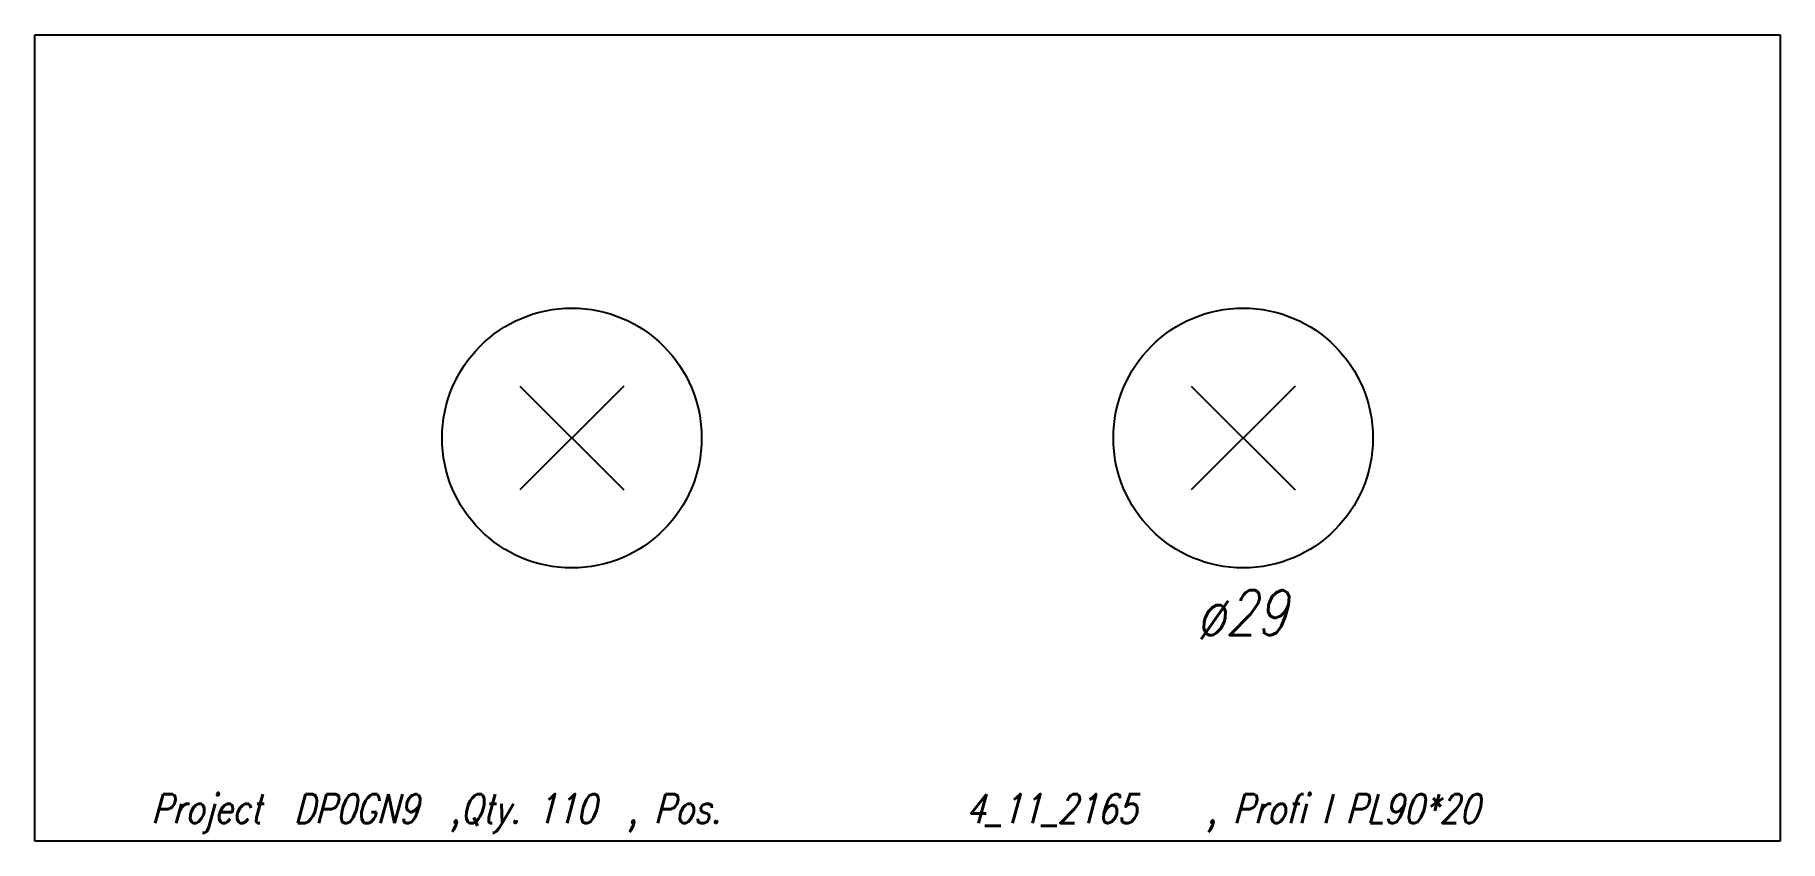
# Model space of a CAD drawing. Extents: x 0 to 195, y -45 to 45.
import ezdxf

# ---------------------------------------------------------------- set-up
doc = ezdxf.new("R2010")
doc.units = 0
doc.header["$LTSCALE"] = 10
for name, color, linetype in [('BEZ_SCHRAUBEN', 7, 'CONTINUOUS'), ('SCHRAUBEN', 7, 'CONTINUOUS'), ('TEILE', 7, 'CONTINUOUS'), ('UNTERSCHRIFT', 7, 'CONTINUOUS')]:
    doc.layers.add(name, color=color, linetype=linetype)
doc.styles.get("Standard").update_dxf_attribs({"font": 'ROMANS'})

msp = doc.modelspace()

# ---------------------------------------------------------------- linework, layer by layer
at = {"layer": 'SCHRAUBEN', "color": 6}
for p, q in [((65.800735, 5.76441), (54.200737, -5.83559)), ((54.200737, 5.76441), (65.800735, -5.83559)), ((140.800735, 5.765221), (129.200729, -5.83478)), ((129.200729, 5.765221), (140.800735, -5.83478))]:
    msp.add_line(p, q, dxfattribs=at)
at = {"layer": 'SCHRAUBEN', "color": 2}
for centre in [(60.000732, -0.03559), (135.000732, -0.034779)]:
    msp.add_circle(centre, 14.5, dxfattribs=at)
at = {"layer": 'TEILE', "color": 2}
for p, q in [((0, -45.031319), (0, 44.969017)), ((0, 44.969017), (195, 44.963463)), ((195, 44.963463), (195, -45.036846)), ((195, -45.036846), (0, -45.031319))]:
    msp.add_line(p, q, dxfattribs=at)

# ---------------------------------------------------------------- texts
at = {"layer": 'BEZ_SCHRAUBEN', "color": 2, "oblique": 15, "width": 0.8}
msp.add_text(' ø29', height=5, dxfattribs=at).set_placement((127.000732, -22.034779))
at = {"layer": 'UNTERSCHRIFT', "color": 2, "oblique": 15, "width": 0.8}
for s, p in [('Project  DP0GN9  ,Qty. 110  , Pos. ', (13.000058, -43.031689)), ('4_11_2165', (104.000053, -43.034267)), ('  , Profi l PL90*20', (127.400055, -43.034931))]:
    msp.add_text(s, height=3.25, rotation=-0.001667, dxfattribs=at).set_placement(p)

doc.saveas('drawing.dxf')
